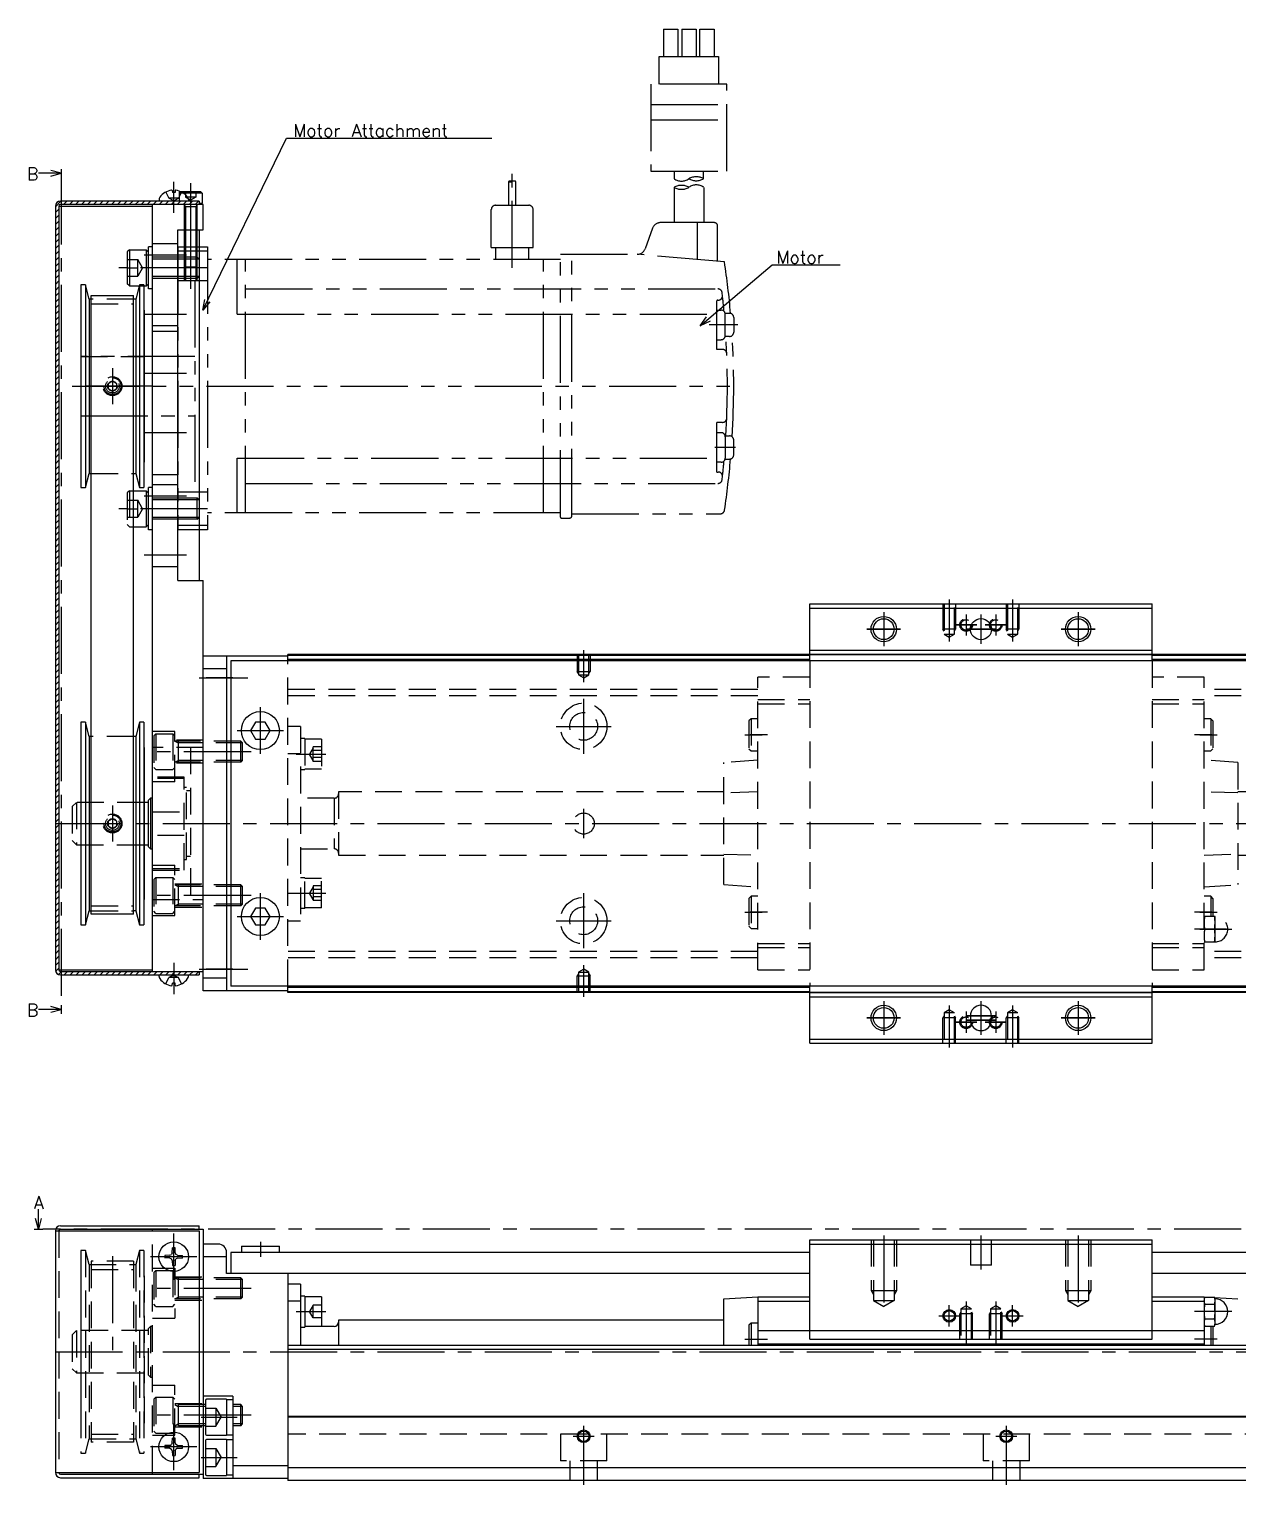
# Model space of a CAD drawing. Extents: x -2 to 886, y -8 to 353.
# Drawn here: x 317.5 to 603.5, y 9 to 353.5 of the extents above; entities that cross this region are included whole.
import ezdxf

# ---------------------------------------------------------------- set-up
doc = ezdxf.new("R2010")
doc.units = 0
doc.header["$LTSCALE"] = 0.5
for name, pattern in [('CENTER', [50.8, 31.75, -6.35, 6.35, -6.35]), ('DASHED', [19.05, 12.7, -6.35]), ('PHANTOM', [63.5, 31.75, -6.35, 6.35, -6.35, 6.35, -6.35])]:
    doc.linetypes.add(name, pattern=pattern)
for name, color, linetype in [('MSM_CENTER', 1, 'CENTER'), ('MSM_CONTINUOUS', 7, 'CONTINUOUS'), ('MSM_DASHED', 4, 'DASHED'), ('MSM_IMAGINARY', 6, 'PHANTOM'), ('MSM_NARROW', 5, 'CONTINUOUS'), ('MSM_PART_NUMBER', 7, 'CONTINUOUS')]:
    doc.layers.add(name, color=color, linetype=linetype)
doc.styles.get("Standard").update_dxf_attribs({"font": 'txt.shx', "height": 3, "bigfont": 'bigfont.shx'})

msp = doc.modelspace()

# ---------------------------------------------------------------- linework, layer by layer
at = {"layer": 'MSM_CENTER'}
for p, q in [((325.07, 318.37), (325.07, 122.5)), ((351.67, 310), (351.67, 317.37)), ((355.67, 317), (355.67, 295)), ((354.67, 300), (344.67, 300)), ((359.67, 297), (338.67, 297)), ((344.67, 286), (354.67, 286)), ((337.17, 273.25), (337.17, 264.75)), ((346.67, 269), (327.67, 269)), ((354.67, 272), (344.67, 272)), ((344.67, 258), (354.67, 258)), ((354.67, 243), (344.67, 243)), ((359.67, 240), (338.67, 240)), ((354.67, 229), (344.67, 229)), ((535.17, 218.5), (535.17, 208.59)), ((550.17, 218.5), (550.17, 208.59)), ((519.67, 215.5), (519.67, 207.5)), ((539.17, 215), (539.17, 210)), ((542.67, 215), (542.67, 208)), ((546.17, 215), (546.17, 210)), ((565.67, 215.5), (565.67, 207.5)), ((523.67, 211.5), (515.67, 211.5)), ((515.67, 211.5), (523.67, 211.5)), ((541.67, 212.5), (536.67, 212.5)), ((536.67, 212.5), (541.67, 212.5)), ((546.17, 211.5), (539.17, 211.5)), ((539.17, 211.5), (546.17, 211.5)), ((548.67, 212.5), (543.67, 212.5)), ((543.67, 212.5), (548.67, 212.5)), ((569.67, 211.5), (561.67, 211.5)), ((561.67, 211.5), (569.67, 211.5)), ((448.67, 198.99), (448.67, 206.5)), ((357.67, 200), (369.17, 200)), ((372.17, 182), (372.17, 193)), ((448.67, 182), (448.67, 195)), ((366.67, 187.5), (377.67, 187.5)), ((442.17, 188.5), (455.17, 188.5)), ((486.77, 186.5), (490.87, 186.5)), ((492.17, 186.5), (488.07, 186.5)), ((597.27, 186.5), (593.17, 186.5)), ((594.47, 186.5), (598.57, 186.5)), ((369.97, 182.5), (344.67, 182.5)), ((380.67, 181.95), (387.67, 181.95)), ((337.17, 169.75), (337.17, 161.25)), ((448.67, 162), (448.67, 169)), ((323.67, 165.5), (882.67, 165.5)), ((369.97, 148.5), (344.67, 148.5)), ((372.17, 138), (372.17, 149)), ((380.67, 149.05), (387.67, 149.05)), ((448.67, 136), (448.67, 149)), ((366.67, 143.5), (377.67, 143.5)), ((442.17, 142.5), (455.17, 142.5)), ((486.77, 144.5), (490.87, 144.5)), ((492.17, 144.5), (488.07, 144.5)), ((597.27, 144.5), (593.17, 144.5)), ((594.47, 144.5), (598.57, 144.5)), ((600.77, 140.5), (593.17, 140.5)), ((594.47, 140.5), (602.07, 140.5)), ((351.67, 132.5), (351.67, 125.13)), ((357.67, 131), (369.17, 131)), ((448.67, 124.5), (448.67, 132.01)), ((519.67, 123.5), (519.67, 115.5)), ((535.17, 122.41), (535.17, 112.5)), ((539.17, 121), (539.17, 116)), ((542.67, 123.5), (542.67, 115.5)), ((546.17, 121), (546.17, 116)), ((550.17, 122.41), (550.17, 112.5)), ((565.67, 123.5), (565.67, 115.5)), ((523.67, 119.5), (515.67, 119.5)), ((515.67, 119.5), (523.67, 119.5)), ((541.67, 118.5), (536.67, 118.5)), ((536.67, 118.5), (541.67, 118.5)), ((546.17, 120), (539.17, 120)), ((539.17, 120), (546.17, 120)), ((546.17, 119), (539.17, 119)), ((539.17, 119), (546.17, 119)), ((548.67, 118.5), (543.67, 118.5)), ((543.67, 118.5), (548.67, 118.5)), ((569.67, 119.5), (561.67, 119.5)), ((561.67, 119.5), (569.67, 119.5)), ((883.67, 69.5), (320.67, 69.5)), ((351.67, 57.5), (351.67, 68.5)), ((372.17, 66.5), (372.17, 63)), ((519.67, 68), (519.67, 50.18)), ((542.67, 68), (542.67, 60)), ((565.67, 68), (565.67, 50.18)), ((337.17, 63.12), (337.17, 38.5)), ((357.17, 63), (346.17, 63)), ((369.97, 55.5), (344.67, 55.5)), ((539.17, 52.41), (539.17, 42.5)), ((546.17, 52.41), (546.17, 42.5)), ((380.67, 50), (387.67, 50)), ((532.67, 49), (537.67, 49)), ((535.17, 46.5), (535.17, 51.5)), ((547.67, 49), (552.67, 49)), ((550.17, 46.5), (550.17, 51.5)), ((602.07, 50), (593.17, 50)), ((486.77, 43.5), (492.17, 43.5)), ((598.57, 43.5), (593.17, 43.5)), ((323.67, 40.5), (882.67, 40.5)), ((369.97, 25.5), (344.67, 25.5)), ((358.17, 25), (366.67, 25)), ((351.67, 12.5), (351.67, 23.5)), ((448.67, 9), (448.67, 23)), ((548.67, 23), (548.67, 9)), ((357.17, 18), (346.17, 18)), ((446.17, 20.5), (451.17, 20.5)), ((546.17, 20.5), (551.17, 20.5)), ((358.17, 15.5), (366.67, 15.5))]:
    msp.add_line(p, q, dxfattribs=at)
at = {"layer": 'MSM_CONTINUOUS', "extrusion": (0, 0, -1)}
for p, q in [((325.07, 319.37), (319.71, 319.37)), ((325.07, 319.37), (322.57, 320.04)), ((322.57, 318.7), (325.07, 319.37)), ((325.07, 121.5), (319.71, 121.5)), ((325.07, 121.5), (322.57, 122.17)), ((322.57, 120.83), (325.07, 121.5))]:
    msp.add_line(p, q, dxfattribs=at)
at = {"layer": 'MSM_CONTINUOUS'}
for p, q in [((325.07, 320.37), (325.07, 318.37)), ((351.34, 315.29), (351.36, 314.8)), ((351.98, 314.8), (351.36, 314.8)), ((352, 315.29), (351.98, 314.8)), ((358.12, 315), (353.41, 315)), ((358.42, 314.7), (353.93, 314.7)), ((358.12, 315), (358.42, 314.7)), ((358.42, 314.7), (358.42, 312.3)), ((323.67, 311.6), (323.67, 130.9)), ((324.47, 311.6), (324.47, 130.9)), ((324.47, 311.6), (346.67, 311.6)), ((357.67, 312.8), (324.87, 312.8)), ((358.67, 312), (324.87, 312)), ((346.67, 130.5), (346.67, 312)), ((348.2, 313.16), (348.17, 312.8)), ((355.13, 313.16), (355.17, 312.8)), ((357.67, 312.8), (357.67, 312)), ((357.67, 312.3), (358.42, 312.3)), ((358.12, 312), (358.42, 312.3)), ((358.67, 306), (358.67, 312)), ((352.67, 223), (352.67, 306)), ((352.67, 306), (358.67, 306)), ((354.17, 306), (354.17, 299.5)), ((357.17, 306), (357.17, 299.5)), ((357.67, 306), (357.67, 223)), ((341.17, 301.25), (340.67, 300.75)), ((340.67, 300.75), (340.67, 293.25)), ((341.17, 301.25), (341.17, 292.75)), ((341.17, 301.25), (345.17, 301.25)), ((345.17, 301.25), (345.17, 292.75)), ((345.17, 301.25), (345.67, 300.75)), ((345.67, 292), (345.67, 302)), ((346.67, 302), (345.67, 302)), ((357.23, 299.5), (352.67, 299.5)), ((357.23, 294.5), (357.23, 299.5)), ((357.67, 299.07), (357.23, 299.5)), ((329.73, 293), (329.73, 245)), ((330.76, 293), (329.73, 293)), ((330.76, 293), (330.76, 245)), ((331.67, 289.62), (330.76, 293)), ((341.17, 292.75), (340.67, 293.25)), ((343.57, 293), (342.67, 289.62)), ((343.57, 293), (343.57, 245)), ((344.61, 293), (343.57, 293)), ((344.61, 293), (344.61, 245)), ((345.17, 292.75), (345.67, 293.25)), ((357.23, 294.5), (352.67, 294.5)), ((357.23, 294.5), (357.67, 294.93)), ((331.67, 289.62), (331.67, 248.37)), ((332.17, 289.62), (331.67, 289.62)), ((332.17, 144.07), (332.17, 290.43)), ((332.17, 290.43), (342.17, 290.43)), ((341.17, 292.75), (343.5, 292.75)), ((342.17, 144.07), (342.17, 290.43)), ((342.67, 289.62), (342.17, 289.62)), ((342.67, 289.62), (342.67, 248.37)), ((344.61, 292.75), (345.17, 292.75)), ((346.67, 292), (345.67, 292)), ((329.67, 287), (329.67, 251)), ((329.73, 287), (329.67, 287)), ((344.67, 287), (344.61, 287)), ((344.67, 287), (344.67, 251)), ((329.67, 251), (329.73, 251)), ((330.76, 245), (331.67, 248.37)), ((331.67, 248.37), (332.17, 248.37)), ((342.17, 248.37), (342.67, 248.37)), ((342.67, 248.37), (343.57, 245)), ((344.61, 251), (344.67, 251)), ((329.73, 245), (330.76, 245)), ((343.57, 245), (344.61, 245)), ((345.67, 235), (345.67, 245)), ((346.67, 245), (345.67, 245)), ((342.17, 244.25), (345.17, 244.25)), ((345.17, 244.25), (345.17, 235.75)), ((345.17, 244.25), (345.67, 243.75)), ((357.23, 242.5), (352.67, 242.5)), ((357.67, 242.07), (357.23, 242.5)), ((357.23, 237.5), (357.23, 242.5)), ((357.23, 237.5), (357.67, 237.93)), ((342.17, 235.75), (345.17, 235.75)), ((345.17, 235.75), (345.67, 236.25)), ((346.67, 235), (345.67, 235)), ((357.23, 237.5), (352.67, 237.5)), ((352.67, 223), (358.67, 223)), ((358.67, 125.9), (358.67, 223)), ((502.17, 204), (502.17, 217.5)), ((502.17, 217.5), (583.17, 217.5)), ((583.17, 204), (583.17, 217.5)), ((502.17, 216.5), (583.17, 216.5)), ((378.67, 205.1), (358.67, 205.1)), ((364.17, 205.1), (364.17, 125.9)), ((365.17, 204), (365.17, 127)), ((880.17, 204), (365.17, 204)), ((378.67, 204), (378.67, 205.5)), ((868.67, 205.5), (378.67, 205.5)), ((502.17, 205.3), (378.67, 205.3)), ((502.17, 204.3), (378.67, 204.3)), ((502.17, 206.5), (583.17, 206.5)), ((502.17, 205.5), (583.17, 205.5)), ((664.17, 205.3), (583.17, 205.3)), ((664.17, 204.3), (583.17, 204.3)), ((364.17, 202.1), (358.67, 202.1)), ((329.73, 189.5), (329.73, 141.5)), ((330.76, 189.5), (329.73, 189.5)), ((330.76, 189.5), (330.76, 141.5)), ((331.67, 186.12), (330.76, 189.5)), ((343.57, 189.5), (342.67, 186.12)), ((343.57, 189.5), (343.57, 141.5)), ((344.61, 189.5), (343.57, 189.5)), ((344.61, 189.5), (344.61, 141.5)), ((371.01, 189.5), (369.86, 187.5)), ((373.32, 189.5), (371.01, 189.5)), ((374.48, 187.5), (373.32, 189.5)), ((331.67, 186.12), (331.67, 144.87)), ((332.17, 186.12), (331.67, 186.12)), ((342.67, 186.12), (342.17, 186.12)), ((342.67, 186.12), (342.67, 144.87)), ((369.86, 187.5), (371.01, 185.5)), ((373.32, 185.5), (374.48, 187.5)), ((329.67, 183.5), (329.67, 147.5)), ((329.73, 183.5), (329.67, 183.5)), ((344.67, 183.5), (344.61, 183.5)), ((344.67, 183.5), (344.67, 147.5)), ((371.01, 185.5), (373.32, 185.5)), ((345.67, 170.5), (344.67, 170.5)), ((346.17, 171.5), (345.67, 171)), ((345.67, 160), (345.67, 171)), ((346.17, 171.5), (346.17, 159.5)), ((346.67, 171.5), (346.17, 171.5)), ((344.67, 160.5), (345.67, 160.5)), ((345.67, 160), (346.17, 159.5)), ((346.17, 159.5), (346.67, 159.5)), ((329.67, 147.5), (329.73, 147.5)), ((330.76, 141.5), (331.67, 144.87)), ((331.67, 144.87), (332.17, 144.87)), ((342.67, 144.87), (342.17, 144.87)), ((342.67, 144.87), (343.57, 141.5)), ((344.61, 147.5), (344.67, 147.5)), ((371.01, 145.5), (369.86, 143.5)), ((373.32, 145.5), (371.01, 145.5)), ((374.48, 143.5), (373.32, 145.5)), ((329.73, 141.5), (330.76, 141.5)), ((342.17, 144.07), (332.17, 144.07)), ((343.57, 141.5), (344.61, 141.5)), ((369.86, 143.5), (371.01, 141.5)), ((371.01, 141.5), (373.32, 141.5)), ((373.32, 141.5), (374.48, 143.5)), ((324.47, 130.9), (346.67, 130.9)), ((324.87, 130.5), (358.67, 130.5)), ((324.87, 129.7), (357.67, 129.7)), ((348.2, 129.34), (348.17, 129.7)), ((351.34, 127.21), (351.36, 127.7)), ((351.98, 127.7), (351.36, 127.7)), ((352, 127.21), (351.98, 127.7)), ((355.13, 129.34), (355.17, 129.7)), ((357.67, 130.5), (357.67, 129.7)), ((364.17, 128.9), (358.67, 128.9)), ((378.67, 125.9), (358.67, 125.9)), ((880.17, 127), (365.17, 127)), ((378.67, 125.5), (378.67, 127)), ((502.17, 126.7), (378.67, 126.7)), ((502.17, 125.7), (378.67, 125.7)), ((868.67, 125.5), (378.67, 125.5)), ((502.17, 113.5), (502.17, 127)), ((502.17, 125.5), (583.17, 125.5)), ((502.17, 124.5), (583.17, 124.5)), ((583.17, 113.5), (583.17, 127)), ((664.17, 126.7), (583.17, 126.7)), ((664.17, 125.7), (583.17, 125.7)), ((325.07, 122.5), (325.07, 120.5)), ((540.17, 120), (540.17, 119)), ((545.17, 119), (545.17, 120)), ((502.17, 114.5), (583.17, 114.5)), ((502.17, 113.5), (583.17, 113.5)), ((319.67, 69.5), (319.67, 74.23)), ((318.67, 69.5), (320.67, 69.5)), ((319.67, 69.5), (319, 72)), ((320.34, 72), (319.67, 69.5)), ((323.67, 69.1), (323.67, 11.9)), ((323.67, 69.1), (357.67, 69.1)), ((324.87, 70.3), (357.67, 70.3)), ((324.87, 69.5), (358.67, 69.5)), ((346.67, 69.1), (346.67, 69.5)), ((357.67, 69.5), (357.67, 70.3)), ((357.67, 69.1), (357.67, 11.9)), ((358.67, 69.5), (358.67, 10.5)), ((362.17, 66), (358.67, 66)), ((367.67, 65.5), (367.67, 64)), ((367.67, 65.5), (376.67, 65.5)), ((376.67, 64), (376.67, 65.5)), ((502.17, 67), (583.17, 67)), ((502.17, 43.5), (502.17, 67)), ((502.17, 66), (583.17, 66)), ((583.17, 43.5), (583.17, 67)), ((350.74, 63.33), (349.59, 63.31)), ((350.74, 62.67), (349.59, 62.69)), ((350.74, 63.33), (351.15, 63.52)), ((350.74, 62.67), (351.15, 62.48)), ((351.34, 63.92), (351.15, 63.52)), ((351.34, 62.08), (351.15, 62.48)), ((351.34, 63.92), (351.36, 65.08)), ((351.34, 62.08), (351.36, 60.92)), ((352, 63.92), (351.98, 65.08)), ((352, 62.08), (351.98, 60.92)), ((352, 63.92), (352.19, 63.52)), ((352, 62.08), (352.19, 62.48)), ((352.59, 63.33), (352.19, 63.52)), ((352.59, 62.67), (352.19, 62.48)), ((352.59, 63.33), (353.74, 63.31)), ((352.59, 62.67), (353.74, 62.69)), ((364.17, 63), (358.67, 63)), ((364.17, 59), (364.17, 64)), ((365.17, 64), (365.17, 59)), ((502.17, 64), (365.17, 64)), ((664.17, 64), (583.17, 64)), ((502.17, 59), (364.17, 59)), ((378.67, 59), (378.67, 10)), ((664.17, 59), (583.17, 59)), ((381.67, 56.5), (378.67, 56.5)), ((381.67, 56.5), (381.67, 42)), ((381.67, 52.5), (378.67, 52.5)), ((382.67, 53.65), (381.67, 53.65)), ((382.67, 53.65), (382.67, 46.35)), ((386.67, 53.5), (382.67, 53.5)), ((386.67, 53.5), (386.67, 46.5)), ((481.87, 53), (489.87, 53.5)), ((481.87, 42), (481.87, 53)), ((489.87, 53.5), (502.17, 53.5)), ((489.87, 53.5), (489.87, 42)), ((489.87, 52.5), (502.17, 52.5)), ((583.17, 53.5), (595.47, 53.5)), ((583.17, 52.5), (595.47, 52.5)), ((595.47, 53.5), (596.04, 53.46)), ((595.47, 53.5), (595.47, 42)), ((595.59, 53.46), (595.47, 53)), ((595.47, 52.41), (595.47, 52.6)), ((595.59, 53.46), (597.94, 53.46)), ((595.59, 51.73), (597.94, 51.73)), ((598.07, 53), (597.94, 53.46)), ((597.97, 53.34), (603.47, 53)), ((598.07, 47), (598.07, 53)), ((595.59, 48.27), (597.94, 48.27)), ((381.67, 46.35), (382.67, 46.35)), ((389.67, 46.5), (382.67, 46.5)), ((390.67, 48), (390.67, 42)), ((481.87, 48), (390.67, 48)), ((488.27, 47.3), (487.77, 46.8)), ((487.77, 46.8), (487.77, 42)), ((489.87, 47.3), (488.27, 47.3)), ((488.27, 47.3), (488.27, 42)), ((489.87, 45.5), (595.47, 45.5)), ((595.47, 47), (595.59, 46.54)), ((595.59, 46.54), (597.94, 46.54)), ((597.07, 46.54), (597.07, 42)), ((597.57, 46.54), (597.57, 42)), ((597.94, 46.54), (598.07, 47)), ((868.67, 42), (378.67, 42)), ((489.87, 42.4), (595.47, 42.4)), ((502.17, 43.5), (583.17, 43.5)), ((868.67, 41), (378.67, 41)), ((365.67, 30), (358.67, 30)), ((359.17, 29), (359.17, 21)), ((364.17, 29.25), (359.42, 29.25)), ((364.17, 29.25), (364.17, 20.75)), ((365.67, 29.15), (364.17, 29.15)), ((365.67, 30), (365.67, 10.5)), ((868.67, 25.2), (378.67, 25.2)), ((868.67, 25), (378.67, 25)), ((359.42, 20.75), (364.17, 20.75)), ((364.17, 20.85), (365.67, 20.85)), ((350.74, 18.33), (349.59, 18.31)), ((350.74, 17.67), (349.59, 17.69)), ((350.74, 18.33), (351.15, 18.52)), ((350.74, 17.67), (351.15, 17.48)), ((351.34, 18.92), (351.15, 18.52)), ((351.34, 17.08), (351.15, 17.48)), ((351.34, 18.92), (351.36, 20.08)), ((352, 18.92), (351.98, 20.08)), ((352, 18.92), (352.19, 18.52)), ((352, 17.08), (352.19, 17.48)), ((352.59, 18.33), (352.19, 18.52)), ((352.59, 17.67), (352.19, 17.48)), ((352.59, 18.33), (353.74, 18.31)), ((352.59, 17.67), (353.74, 17.69)), ((359.17, 19.5), (359.17, 11.5)), ((364.17, 19.75), (359.42, 19.75)), ((364.17, 19.75), (364.17, 11.25)), ((365.67, 19.65), (364.17, 19.65)), ((351.34, 17.08), (351.36, 15.92)), ((352, 17.08), (351.98, 15.92)), ((323.67, 11.9), (357.67, 11.9)), ((324.87, 11.5), (358.67, 11.5)), ((324.87, 10.7), (357.67, 10.7)), ((346.67, 11.5), (346.67, 11.9)), ((357.67, 10.7), (357.67, 11.5)), ((378.67, 10.5), (358.67, 10.5)), ((359.42, 11.25), (364.17, 11.25)), ((364.17, 11.35), (365.67, 11.35)), ((378.67, 13.5), (365.67, 13.5)), ((868.67, 13), (378.67, 13)), ((868.67, 10), (378.67, 10))]:
    msp.add_line(p, q, dxfattribs=at)
for centre, radius in [((519.67, 211.5), 2.46), ((542.67, 211.5), 2.5), ((565.67, 211.5), 2.46), ((372.17, 187.5), 4.5), ((372.17, 143.5), 4.5), ((519.67, 119.5), 2.46), ((565.67, 119.5), 2.46), ((351.67, 63), 3.5), ((535.17, 49), 1.23), ((550.17, 49), 1.23), ((351.67, 18), 3.5), ((448.67, 20.5), 1.23), ((548.67, 20.5), 1.23)]:
    msp.add_circle(centre, radius, dxfattribs=at)
for centre, radius, start, end in [((349.29, 313.07), 1.1, 144.8906, 175), ((351.67, 311.4), 4, 97.4656, 144.8906), ((351.14, 315.06), 0.305, 49.0368, 87.9309), ((352.2, 315.06), 0.305, 92.0691, 130.9632), ((351.67, 311.4), 4, 35.1094, 82.5344), ((354.04, 313.07), 1.1, 5, 35.1094), ((324.87, 311.6), 1.2, 90, 180), ((324.87, 311.6), 0.4, 90, 180), ((324.87, 130.9), 1.2, 180, 270), ((324.87, 130.9), 0.4, 180, 270), ((349.29, 129.43), 1.1, 185, 215.1094), ((351.67, 131.1), 4, 215.1094, 262.5344), ((351.67, 131.1), 4, 277.4656, 324.8906), ((354.04, 129.43), 1.1, 324.8906, 355), ((351.14, 127.44), 0.305, 272.0691, 310.9632), ((352.2, 127.44), 0.305, 229.0368, 267.9309), ((542.67, 120), 2.5, 0, 180), ((542.67, 119), 2.5, 180, 0), ((324.87, 69.1), 1.2, 90, 180), ((324.87, 69.1), 0.4, 90, 180), ((362.14, 63.97), 2.03, 0.8442, 89.1558), ((351.67, 63), 2.1, 171.4911, 188.5089), ((351.67, 63), 2.1, 81.4911, 98.5089), ((351.67, 63), 2.1, 351.4911, 8.5089), ((351.67, 63), 2.1, 261.4911, 278.5089), ((598.77, 52.57), 3.31, 164.2277, 179.4294), ((598.77, 52.63), 3.31, 180.5738, 195.7691), ((608.35, 49.95), 12.89, 172.0306, 179.7562), ((594.76, 52.56), 3.31, 0.5738, 15.7691), ((594.76, 52.63), 3.31, 344.2277, 359.4294), ((585.17, 49.94), 12.89, 0.2452, 7.968), ((598.07, 50), 3, 270, 90), ((608.92, 50.1), 13.46, 180.407, 187.8062), ((598.77, 47.37), 3.31, 164.2277, 179.4294), ((584.61, 50.1), 13.46, 352.1938, 359.593), ((594.76, 47.37), 3.31, 0.5738, 15.7691), ((389.67, 47.5), 1, 270, 0), ((598.77, 47.44), 3.31, 180.5738, 195.7691), ((594.76, 47.43), 3.31, 344.2277, 359.4294), ((359.42, 29), 0.25, 90, 180), ((359.42, 21), 0.25, 180, 270), ((351.67, 18), 2.1, 171.4911, 188.5089), ((351.67, 18), 2.1, 81.4911, 98.5089), ((351.67, 18), 2.1, 351.4911, 8.5089), ((359.42, 19.5), 0.25, 90, 180), ((351.67, 18), 2.1, 261.4911, 278.5089), ((324.87, 11.9), 1.2, 180, 270), ((324.87, 11.9), 0.4, 180, 270), ((359.42, 11.5), 0.25, 180, 270)]:
    msp.add_arc(centre, radius, start, end, dxfattribs=at)
at = {"layer": 'MSM_DASHED'}
for p, q in [((349.8, 314.94), (350.52, 313.47)), ((353.54, 314.94), (352.81, 313.47)), ((352.92, 314.7), (353.22, 315)), ((353.93, 314.7), (352.92, 314.7)), ((352.92, 314.7), (352.92, 312.8)), ((353.41, 315), (353.22, 315)), ((354.42, 315), (354.42, 313.7)), ((356.92, 313.7), (354.42, 313.7)), ((355.67, 312.98), (354.42, 313.7)), ((355.67, 315), (355.67, 313.7)), ((356.92, 313.7), (355.67, 312.98)), ((356.92, 315), (356.92, 313.7)), ((351.67, 312.86), (350.52, 313.47)), ((352.81, 313.47), (350.52, 313.47)), ((351.67, 312.86), (352.81, 313.47)), ((354.15, 311.95), (354.44, 311.46)), ((354.17, 311.9), (354.17, 306)), ((357.17, 311.46), (354.17, 311.46)), ((354.44, 311.46), (354.44, 306)), ((357.18, 311.95), (356.9, 311.46)), ((356.9, 311.46), (356.9, 306)), ((357.17, 311.9), (357.17, 306)), ((352.67, 302.65), (346.67, 302.65)), ((340.67, 299), (343.17, 299)), ((340.67, 297), (343.17, 297)), ((344.32, 297), (343.17, 299)), ((343.17, 295), (343.17, 299)), ((344.32, 297), (343.17, 295)), ((352.67, 299.5), (346.67, 299.5)), ((352.67, 299.07), (346.67, 299.07)), ((354.17, 299.5), (354.17, 297.27)), ((354.44, 297), (354.17, 297.27)), ((354.17, 297.27), (357.17, 297.27)), ((354.44, 299.5), (354.44, 297)), ((356.9, 297), (354.44, 297)), ((356.9, 299.5), (356.9, 297)), ((357.17, 297.27), (356.9, 297)), ((357.17, 299.5), (357.17, 297.27)), ((340.67, 295), (343.17, 295)), ((352.67, 294.93), (346.67, 294.93)), ((352.67, 294.5), (346.67, 294.5)), ((342.17, 289.62), (332.17, 289.62)), ((343.5, 292.75), (344.61, 292.75)), ((332.17, 288.49), (342.17, 288.49)), ((346.67, 283.35), (352.67, 283.35)), ((346.67, 282), (352.67, 282)), ((329.67, 276), (344.67, 276)), ((337.17, 270.15), (336.17, 269.58)), ((336.17, 269.58), (336.17, 268.42)), ((338.17, 269.58), (337.17, 270.15)), ((338.17, 268.42), (338.17, 269.58)), ((336.17, 268.42), (337.17, 267.85)), ((337.17, 267.85), (338.17, 268.42)), ((329.67, 262), (344.67, 262)), ((332.17, 248.37), (342.17, 248.37)), ((352.67, 248), (346.67, 248)), ((352.67, 245.65), (346.67, 245.65)), ((341.17, 244.25), (340.67, 243.75)), ((340.67, 243.75), (340.67, 236.25)), ((340.67, 242), (343.17, 242)), ((341.17, 244.25), (341.17, 235.75)), ((341.17, 244.25), (342.17, 244.25)), ((344.32, 240), (343.17, 242)), ((343.17, 238), (343.17, 242)), ((352.67, 242.5), (346.67, 242.5)), ((352.67, 242.07), (346.67, 242.07)), ((340.67, 240), (343.17, 240)), ((340.67, 238), (343.17, 238)), ((344.32, 240), (343.17, 238)), ((352.67, 237.93), (346.67, 237.93)), ((341.17, 235.75), (340.67, 236.25)), ((341.17, 235.75), (342.17, 235.75)), ((352.67, 237.5), (346.67, 237.5)), ((346.67, 226.35), (352.67, 226.35)), ((533.67, 217.5), (533.67, 211.5)), ((533.94, 217.5), (533.94, 210.3)), ((536.4, 210.3), (536.4, 217.5)), ((536.67, 217.5), (536.67, 211.5)), ((548.67, 217.5), (548.67, 211.5)), ((548.94, 217.5), (548.94, 210.3)), ((551.4, 210.3), (551.4, 217.5)), ((551.67, 217.5), (551.67, 211.5)), ((536.67, 211.5), (533.67, 211.5)), ((533.94, 211.03), (533.67, 211.5)), ((533.94, 210.3), (536.4, 210.3)), ((533.94, 210.3), (535.17, 209.59)), ((535.17, 209.59), (536.4, 210.3)), ((536.4, 211.03), (536.67, 211.5)), ((551.67, 211.5), (548.67, 211.5)), ((548.94, 211.03), (548.67, 211.5)), ((548.94, 210.3), (551.4, 210.3)), ((548.94, 210.3), (550.17, 209.59)), ((550.17, 209.59), (551.4, 210.3)), ((551.4, 211.03), (551.67, 211.5)), ((378.67, 127), (378.67, 204)), ((447.17, 205.5), (447.17, 201.5)), ((447.44, 205.5), (447.44, 200.7)), ((449.9, 200.7), (449.9, 205.5)), ((450.17, 205.5), (450.17, 201.5)), ((583.17, 205.5), (502.17, 205.5)), ((502.17, 204), (502.17, 127)), ((583.17, 204), (583.17, 127)), ((365.67, 200), (358.67, 200)), ((447.17, 201.5), (450.17, 201.5)), ((447.44, 201.03), (447.17, 201.5)), ((447.44, 200.7), (448.67, 199.99)), ((447.44, 200.7), (449.9, 200.7)), ((448.67, 199.99), (449.9, 200.7)), ((449.9, 201.03), (450.17, 201.5)), ((502.17, 200.1), (489.87, 200.1)), ((489.87, 130.9), (489.87, 200.1)), ((595.47, 200.1), (583.17, 200.1)), ((595.47, 130.9), (595.47, 200.1)), ((489.87, 197.25), (378.67, 197.25)), ((651.87, 197.25), (595.47, 197.25)), ((489.87, 195.75), (378.67, 195.75)), ((489.87, 194.85), (502.17, 194.85)), ((489.87, 193.85), (502.17, 193.85)), ((583.17, 194.85), (595.47, 194.85)), ((583.17, 193.85), (595.47, 193.85)), ((651.87, 195.75), (595.47, 195.75)), ((488.27, 190.3), (487.77, 189.8)), ((487.77, 189.8), (487.77, 183.2)), ((489.87, 190.3), (488.27, 190.3)), ((488.27, 190.3), (488.27, 182.7)), ((597.07, 190.3), (595.47, 190.3)), ((597.57, 189.8), (597.07, 190.3)), ((597.07, 190.3), (597.07, 182.7)), ((597.57, 189.8), (597.57, 183.2)), ((342.17, 186.12), (332.17, 186.12)), ((351.97, 187.25), (346.67, 187.25)), ((347.47, 186.75), (346.97, 186.25)), ((346.97, 186.25), (346.97, 178.75)), ((347.47, 186.75), (347.47, 178.25)), ((347.47, 186.75), (351.47, 186.75)), ((351.47, 186.75), (351.47, 178.25)), ((351.47, 186.75), (351.97, 186.25)), ((351.97, 175.38), (351.97, 187.25)), ((381.67, 188.5), (378.67, 188.5)), ((381.67, 188.5), (381.67, 142.5)), ((358.67, 183.5), (346.67, 183.5)), ((358.67, 185.25), (351.97, 185.25)), ((367.53, 185), (351.97, 185)), ((351.97, 185), (352.72, 184.57)), ((352.72, 185), (352.72, 180)), ((367.97, 184.57), (352.72, 184.57)), ((355.67, 183.5), (355.67, 147.5)), ((367.97, 184.57), (367.53, 185)), ((367.53, 180), (367.53, 185)), ((367.97, 180.43), (367.97, 184.57)), ((382.67, 185.6), (381.67, 185.6)), ((382.67, 185.6), (382.67, 178.3)), ((386.67, 185.45), (382.67, 185.45)), ((384.67, 183.45), (383.8, 181.95)), ((384.67, 180.22), (384.67, 183.69)), ((386.67, 183.69), (384.67, 183.69)), ((386.67, 182.82), (384.67, 182.82)), ((386.67, 185.45), (386.67, 178.45)), ((487.77, 183.2), (488.27, 182.7)), ((488.27, 182.7), (489.87, 182.7)), ((595.47, 182.7), (597.07, 182.7)), ((597.07, 182.7), (597.57, 183.2)), ((351.97, 180), (352.72, 180.43)), ((367.53, 180), (351.97, 180)), ((358.67, 179.75), (351.97, 179.75)), ((367.97, 180.43), (352.72, 180.43)), ((367.53, 180), (367.97, 180.43)), ((381.67, 182.02), (378.67, 182.02)), ((384.67, 180.45), (383.8, 181.95)), ((386.67, 181.09), (384.67, 181.09)), ((386.67, 180.22), (384.67, 180.22)), ((489.87, 180.5), (481.87, 179.94)), ((481.87, 151.06), (481.87, 179.94)), ((603.47, 179.94), (595.47, 180.5)), ((603.47, 179.94), (603.47, 151.06)), ((354.17, 176.5), (346.67, 176.5)), ((354.17, 176.14), (346.67, 176.14)), ((347.47, 178.25), (346.97, 178.75)), ((347.47, 178.25), (351.47, 178.25)), ((351.47, 178.25), (351.97, 178.75)), ((354.17, 154.5), (354.17, 176.5)), ((381.67, 178.3), (382.67, 178.3)), ((382.67, 178.45), (386.67, 178.45)), ((351.97, 175.38), (346.67, 175.38)), ((354.67, 174), (354.17, 174)), ((354.67, 157), (354.67, 174)), ((355.67, 173.25), (354.67, 173.25)), ((390.67, 173), (390.67, 158)), ((481.87, 173), (390.67, 173)), ((489.87, 172.98), (481.87, 172.73)), ((603.47, 172.73), (595.47, 172.98)), ((643.87, 173), (603.47, 173)), ((328.67, 170.5), (327.67, 169.5)), ((327.67, 169.5), (327.67, 161.5)), ((344.67, 170.5), (328.67, 170.5)), ((328.67, 170.5), (328.67, 160.5)), ((389.67, 171.5), (381.67, 171.5)), ((389.67, 171.5), (389.67, 159.5)), ((337.17, 166.65), (336.17, 166.08)), ((336.17, 166.08), (336.17, 164.92)), ((338.17, 166.08), (337.17, 166.65)), ((338.17, 164.92), (338.17, 166.08)), ((346.67, 168.3), (354.17, 168.3)), ((336.17, 164.92), (337.17, 164.35)), ((337.17, 164.35), (338.17, 164.92)), ((354.17, 162.7), (346.67, 162.7)), ((327.67, 161.5), (328.67, 160.5)), ((328.67, 160.5), (344.67, 160.5)), ((381.67, 159.5), (389.67, 159.5)), ((346.67, 155.62), (351.97, 155.62)), ((351.97, 143.75), (351.97, 155.62)), ((354.17, 157), (354.67, 157)), ((354.67, 157.75), (355.67, 157.75)), ((390.67, 158), (481.87, 158)), ((481.87, 158.27), (489.87, 158.02)), ((595.47, 158.02), (603.47, 158.27)), ((603.47, 158), (643.87, 158)), ((346.67, 154.86), (354.17, 154.86)), ((346.67, 154.5), (354.17, 154.5)), ((347.47, 152.75), (346.97, 152.25)), ((346.97, 152.25), (346.97, 144.75)), ((347.47, 152.75), (351.47, 152.75)), ((347.47, 152.75), (347.47, 144.25)), ((351.47, 152.75), (351.47, 144.25)), ((351.47, 152.75), (351.97, 152.25)), ((381.67, 152.7), (382.67, 152.7)), ((382.67, 145.4), (382.67, 152.7)), ((382.67, 152.55), (386.67, 152.55)), ((386.67, 145.55), (386.67, 152.55)), ((351.97, 151.25), (358.67, 151.25)), ((351.97, 151), (352.72, 150.57)), ((367.53, 151), (351.97, 151)), ((352.72, 151), (352.72, 146)), ((367.97, 150.57), (352.72, 150.57)), ((367.53, 146), (367.53, 151)), ((367.97, 150.57), (367.53, 151)), ((367.97, 146.43), (367.97, 150.57)), ((381.67, 148.98), (378.67, 148.98)), ((384.67, 150.55), (383.8, 149.05)), ((384.67, 147.55), (383.8, 149.05)), ((384.67, 150.78), (384.67, 147.31)), ((386.67, 150.78), (384.67, 150.78)), ((386.67, 149.91), (384.67, 149.91)), ((386.67, 148.18), (384.67, 148.18)), ((481.87, 151.06), (489.87, 150.5)), ((488.27, 148.3), (487.77, 147.8)), ((489.87, 148.3), (488.27, 148.3)), ((488.27, 148.3), (488.27, 140.7)), ((595.47, 150.5), (603.47, 151.06)), ((597.07, 148.3), (595.47, 148.3)), ((597.07, 148.3), (597.07, 143.5)), ((597.57, 147.8), (597.07, 148.3)), ((332.17, 146.01), (342.17, 146.01)), ((332.17, 144.87), (342.17, 144.87)), ((346.67, 147.5), (358.67, 147.5)), ((347.47, 144.25), (346.97, 144.75)), ((351.47, 144.25), (351.97, 144.75)), ((351.97, 146), (352.72, 146.43)), ((367.53, 146), (351.97, 146)), ((351.97, 145.75), (358.67, 145.75)), ((367.97, 146.43), (352.72, 146.43)), ((367.53, 146), (367.97, 146.43)), ((382.67, 145.4), (381.67, 145.4)), ((386.67, 145.55), (382.67, 145.55)), ((386.67, 147.31), (384.67, 147.31)), ((487.77, 147.8), (487.77, 141.2)), ((597.57, 147.8), (597.57, 143.5)), ((346.67, 143.75), (351.97, 143.75)), ((347.47, 144.25), (351.47, 144.25)), ((378.67, 142.5), (381.67, 142.5)), ((598.07, 143.5), (595.47, 143.5)), ((598.07, 137.5), (598.07, 143.5)), ((487.77, 141.2), (488.27, 140.7)), ((488.27, 140.7), (489.87, 140.7)), ((595.59, 140.5), (597.94, 140.5)), ((489.87, 135.25), (378.67, 135.25)), ((489.87, 137.15), (502.17, 137.15)), ((489.87, 136.15), (502.17, 136.15)), ((583.17, 137.15), (595.47, 137.15)), ((583.17, 136.15), (595.47, 136.15)), ((595.47, 137.5), (598.07, 137.5)), ((651.87, 135.25), (595.47, 135.25)), ((365.67, 131), (358.67, 131)), ((489.87, 133.75), (378.67, 133.75)), ((448.67, 131.01), (447.44, 130.3)), ((449.9, 130.3), (448.67, 131.01)), ((651.87, 133.75), (595.47, 133.75)), ((349.8, 127.56), (350.52, 129.03)), ((351.67, 129.64), (350.52, 129.03)), ((352.81, 129.03), (350.52, 129.03)), ((351.67, 129.64), (352.81, 129.03)), ((353.54, 127.56), (352.81, 129.03)), ((447.44, 129.97), (447.17, 129.5)), ((447.17, 125.5), (447.17, 129.5)), ((447.17, 129.5), (450.17, 129.5)), ((447.44, 130.3), (447.44, 125.5)), ((447.44, 130.3), (449.9, 130.3)), ((449.9, 125.5), (449.9, 130.3)), ((449.9, 129.97), (450.17, 129.5)), ((450.17, 125.5), (450.17, 129.5)), ((489.87, 130.9), (502.17, 130.9)), ((583.17, 130.9), (595.47, 130.9)), ((583.17, 125.5), (502.17, 125.5)), ((535.17, 121.41), (533.94, 120.7)), ((533.94, 120.7), (533.94, 113.5)), ((536.4, 120.7), (533.94, 120.7)), ((536.4, 120.7), (535.17, 121.41)), ((536.4, 113.5), (536.4, 120.7)), ((550.17, 121.41), (548.94, 120.7)), ((548.94, 120.7), (548.94, 113.5)), ((551.4, 120.7), (548.94, 120.7)), ((551.4, 120.7), (550.17, 121.41)), ((551.4, 113.5), (551.4, 120.7)), ((533.94, 119.97), (533.67, 119.5)), ((533.67, 113.5), (533.67, 119.5)), ((536.67, 119.5), (533.67, 119.5)), ((536.4, 119.97), (536.67, 119.5)), ((536.67, 113.5), (536.67, 119.5)), ((548.94, 119.97), (548.67, 119.5)), ((548.67, 113.5), (548.67, 119.5)), ((551.67, 119.5), (548.67, 119.5)), ((551.4, 119.97), (551.67, 119.5)), ((551.67, 113.5), (551.67, 119.5)), ((324.47, 69.1), (324.47, 11.9)), ((346.67, 11.9), (346.67, 69.1)), ((516.67, 67), (516.67, 55)), ((517.21, 67), (517.21, 52.6)), ((522.12, 67), (522.12, 52.6)), ((522.67, 67), (522.67, 55)), ((540.17, 67), (540.17, 61)), ((545.17, 61), (545.17, 67)), ((562.67, 67), (562.67, 55)), ((563.21, 67), (563.21, 52.6)), ((568.12, 67), (568.12, 52.6)), ((568.67, 67), (568.67, 55)), ((329.73, 64.5), (329.73, 16.5)), ((330.76, 64.5), (329.73, 64.5)), ((330.76, 64.5), (330.76, 16.5)), ((331.67, 61.12), (330.76, 64.5)), ((343.57, 64.5), (342.67, 61.12)), ((343.57, 64.5), (343.57, 16.5)), ((344.61, 64.5), (343.57, 64.5)), ((344.61, 64.5), (344.61, 16.5)), ((331.67, 61.12), (331.67, 19.87)), ((331.67, 61.12), (342.67, 61.12)), ((332.17, 61.93), (332.17, 19.07)), ((342.17, 61.93), (332.17, 61.93)), ((332.17, 59.99), (342.17, 59.99)), ((342.17, 61.93), (342.17, 19.07)), ((342.67, 61.12), (342.67, 19.87)), ((346.67, 60.25), (351.97, 60.25)), ((347.47, 59.75), (346.97, 59.25)), ((346.97, 59.25), (346.97, 51.75)), ((347.47, 59.75), (347.47, 51.25)), ((347.47, 59.75), (351.47, 59.75)), ((351.47, 59.75), (351.47, 51.25)), ((351.47, 59.75), (351.97, 59.25)), ((351.97, 60.25), (351.97, 48.43)), ((545.17, 61), (540.17, 61)), ((329.67, 58.5), (329.67, 22.5)), ((329.73, 58.5), (329.67, 58.5)), ((344.67, 58.5), (344.61, 58.5)), ((344.67, 58.5), (344.67, 22.5)), ((351.97, 58.25), (358.67, 58.25)), ((367.53, 58), (351.97, 58)), ((351.97, 58), (352.72, 57.57)), ((352.72, 58), (352.72, 53)), ((367.97, 57.57), (352.72, 57.57)), ((367.53, 53), (367.53, 58)), ((367.97, 57.57), (367.53, 58)), ((367.97, 53.43), (367.97, 57.57)), ((347.47, 51.25), (346.97, 51.75)), ((351.47, 51.25), (351.97, 51.75)), ((351.97, 53), (352.72, 53.43)), ((367.53, 53), (351.97, 53)), ((351.97, 52.75), (358.67, 52.75)), ((367.97, 53.43), (352.72, 53.43)), ((367.53, 53), (367.97, 53.43)), ((516.67, 55), (522.67, 55)), ((516.67, 55), (517.21, 54.06)), ((517.21, 52.6), (522.12, 52.6)), ((517.21, 52.6), (519.67, 51.18)), ((522.12, 52.6), (519.67, 51.18)), ((522.67, 55), (522.12, 54.06)), ((562.67, 55), (568.67, 55)), ((562.67, 55), (563.21, 54.06)), ((563.21, 52.6), (568.12, 52.6)), ((563.21, 52.6), (565.67, 51.18)), ((568.12, 52.6), (565.67, 51.18)), ((568.67, 55), (568.12, 54.06)), ((346.67, 48.43), (351.97, 48.43)), ((347.47, 51.25), (351.47, 51.25)), ((384.67, 51.5), (383.8, 50)), ((384.67, 48.5), (383.8, 50)), ((384.67, 48.5), (384.67, 51.5)), ((386.67, 51.5), (384.67, 51.5)), ((384.67, 50), (386.67, 50)), ((386.67, 48.5), (384.67, 48.5)), ((537.94, 49.97), (537.67, 49.5)), ((540.67, 49.5), (537.67, 49.5)), ((537.67, 43.5), (537.67, 49.5)), ((539.17, 51.41), (537.94, 50.7)), ((537.94, 50.7), (537.94, 43.5)), ((537.94, 50.7), (540.4, 50.7)), ((540.4, 50.7), (539.17, 51.41)), ((540.4, 43.5), (540.4, 50.7)), ((540.4, 49.97), (540.67, 49.5)), ((540.67, 43.5), (540.67, 49.5)), ((544.94, 49.97), (544.67, 49.5)), ((547.67, 49.5), (544.67, 49.5)), ((544.67, 43.5), (544.67, 49.5)), ((546.17, 51.41), (544.94, 50.7)), ((544.94, 50.7), (544.94, 43.5)), ((544.94, 50.7), (547.4, 50.7)), ((547.4, 50.7), (546.17, 51.41)), ((547.4, 43.5), (547.4, 50.7)), ((547.4, 49.97), (547.67, 49.5)), ((547.67, 43.5), (547.67, 49.5)), ((328.67, 45.5), (327.67, 44.5)), ((345.67, 45.5), (328.67, 45.5)), ((328.67, 45.5), (328.67, 35.5)), ((346.17, 46.5), (345.67, 46)), ((345.67, 35), (345.67, 46)), ((346.17, 46.5), (346.17, 34.5)), ((346.67, 46.5), (346.17, 46.5)), ((327.67, 44.5), (327.67, 36.5)), ((327.67, 36.5), (328.67, 35.5)), ((328.67, 35.5), (345.67, 35.5)), ((345.67, 35), (346.17, 34.5)), ((346.17, 34.5), (346.67, 34.5)), ((346.67, 32.57), (351.97, 32.57)), ((351.97, 20.75), (351.97, 32.57)), ((347.47, 29.75), (346.97, 29.25)), ((346.97, 29.25), (346.97, 21.75)), ((347.47, 29.75), (347.47, 21.25)), ((347.47, 29.75), (351.47, 29.75)), ((351.47, 29.75), (351.47, 21.25)), ((351.47, 29.75), (351.97, 29.25)), ((351.97, 28.25), (358.67, 28.25)), ((359.17, 28), (351.97, 28)), ((351.97, 28), (352.72, 27.57)), ((352.72, 28), (352.72, 23)), ((359.17, 27.57), (352.72, 27.57)), ((367.53, 28), (365.67, 28)), ((367.97, 27.57), (365.67, 27.57)), ((367.53, 23), (367.53, 28)), ((367.97, 27.57), (367.53, 28)), ((367.97, 23.43), (367.97, 27.57)), ((359.17, 27.12), (361.67, 27.12)), ((359.17, 25), (361.67, 25)), ((361.67, 27.12), (361.67, 22.88)), ((361.67, 27.12), (362.89, 25)), ((361.67, 22.88), (362.89, 25)), ((329.67, 22.5), (329.73, 22.5)), ((332.17, 21.01), (342.17, 21.01)), ((344.61, 22.5), (344.67, 22.5)), ((346.67, 20.75), (351.97, 20.75)), ((347.47, 21.25), (346.97, 21.75)), ((347.47, 21.25), (351.47, 21.25)), ((351.47, 21.25), (351.97, 21.75)), ((351.97, 23), (352.72, 23.43)), ((359.17, 23), (351.97, 23)), ((351.97, 22.75), (358.67, 22.75)), ((359.17, 23.43), (352.72, 23.43)), ((359.17, 22.88), (361.67, 22.88)), ((367.97, 23.43), (365.67, 23.43)), ((367.53, 23), (365.67, 23)), ((367.53, 23), (367.97, 23.43)), ((868.67, 21), (378.67, 21)), ((443.17, 21), (443.17, 14.7)), ((454.17, 14.7), (454.17, 21)), ((543.17, 21), (543.17, 14.7)), ((554.17, 14.7), (554.17, 21)), ((330.76, 16.5), (331.67, 19.87)), ((331.67, 19.87), (342.67, 19.87)), ((342.17, 19.07), (332.17, 19.07)), ((342.67, 19.87), (343.57, 16.5)), ((359.17, 17.62), (361.67, 17.62)), ((361.67, 17.62), (362.89, 15.5)), ((361.67, 17.62), (361.67, 13.38)), ((329.73, 16.5), (330.76, 16.5)), ((343.57, 16.5), (344.61, 16.5)), ((359.17, 15.5), (361.67, 15.5)), ((361.67, 13.38), (362.89, 15.5)), ((454.17, 14.7), (443.17, 14.7)), ((445.37, 14.7), (445.37, 10)), ((451.97, 10), (451.97, 14.7)), ((554.17, 14.7), (543.17, 14.7)), ((545.37, 14.7), (545.37, 10)), ((551.97, 10), (551.97, 14.7)), ((359.17, 13.38), (361.67, 13.38))]:
    msp.add_line(p, q, dxfattribs=at)
for centre, radius in [((337.17, 269), 2.25), ((337.17, 269), 2), ((337.17, 269), 1.62), ((337.17, 269), 1.15), ((539.17, 212.5), 1.5), ((539.17, 212.5), 1.23), ((546.17, 212.5), 1.5), ((546.17, 212.5), 1.23), ((448.67, 188.5), 5.5), ((448.67, 188.5), 3.3), ((337.17, 165.5), 2.25), ((337.17, 165.5), 2), ((337.17, 165.5), 1.62), ((337.17, 165.5), 1.15), ((448.67, 165.5), 2.5), ((448.67, 142.5), 5.5), ((448.67, 142.5), 3.3), ((539.17, 118.5), 1.5), ((539.17, 118.5), 1.23), ((546.17, 118.5), 1.5), ((546.17, 118.5), 1.23)]:
    msp.add_circle(centre, radius, dxfattribs=at)
for centre, radius, start, end in [((354.07, 311.9), 0.1, 0, 90), ((357.27, 311.9), 0.1, 90, 180), ((389.67, 172.5), 1, 270, 0), ((389.67, 158.5), 1, 0, 90), ((605.16, 141.95), 9.69, 170.8086, 179.713), ((605.16, 142.05), 9.7, 180.2886, 189.1898), ((588.37, 141.95), 9.7, 0.2886, 9.1898), ((588.37, 142.05), 9.69, 350.8086, 359.713), ((598.07, 140.5), 3, 270, 90), ((605.16, 138.95), 9.69, 170.8086, 179.713), ((605.16, 139.05), 9.7, 180.2886, 189.1898), ((588.37, 138.95), 9.7, 0.2886, 9.1898), ((588.37, 139.05), 9.69, 350.8086, 359.713)]:
    msp.add_arc(centre, radius, start, end, dxfattribs=at)
at = {"layer": 'MSM_IMAGINARY'}
for p, q in [((467.56, 353.49), (467.56, 346.99)), ((467.56, 353.49), (470.96, 353.49)), ((470.96, 353.49), (470.96, 346.99)), ((471.86, 353.49), (475.26, 353.49)), ((471.86, 353.49), (471.86, 346.99)), ((475.26, 353.49), (475.26, 346.99)), ((476.16, 346.99), (476.16, 353.49)), ((476.16, 353.49), (479.56, 353.49)), ((479.56, 353.49), (479.56, 346.99)), ((466.56, 346.99), (480.56, 346.99)), ((466.56, 340.49), (466.56, 346.99)), ((480.56, 346.99), (480.56, 340.49)), ((464.56, 340.49), (464.56, 319.88)), ((482.56, 340.49), (464.56, 340.49)), ((482.56, 319.88), (482.56, 340.49)), ((464.56, 335.65), (482.56, 335.65)), ((464.56, 332.05), (482.56, 332.05)), ((430.92, 317.44), (430.92, 311.8)), ((431.77, 297), (431.77, 319.55)), ((432.62, 311.8), (432.62, 317.44)), ((464.56, 319.88), (482.56, 319.88)), ((470.06, 319.88), (470.06, 318.08)), ((477.06, 318.08), (477.06, 319.88)), ((470.07, 316.05), (470.07, 307.7)), ((477.07, 316.05), (477.07, 307.7)), ((426.82, 301.8), (426.82, 310.8)), ((427.82, 311.8), (435.72, 311.8)), ((436.72, 301.8), (436.72, 310.8)), ((479.57, 307.7), (466.87, 307.7)), ((475.57, 298.96), (475.57, 307.7)), ((480.37, 298.54), (480.37, 306.9)), ((355.67, 304), (355.67, 292)), ((464.99, 306.38), (463.22, 301.52)), ((352.67, 302), (352.67, 235)), ((352.67, 302), (359.67, 302)), ((352.67, 301), (359.67, 301)), ((354.17, 302), (354.17, 294)), ((354.44, 302), (354.44, 294)), ((356.9, 302), (356.9, 294)), ((357.17, 302), (357.17, 294)), ((359.67, 302), (359.67, 235)), ((426.82, 301.8), (436.72, 301.8)), ((427.87, 299), (427.87, 301.8)), ((435.67, 299), (435.67, 301.8)), ((443.17, 238), (443.17, 300.2)), ((443.17, 300.2), (461.34, 300.2)), ((445.87, 238.3), (445.87, 300.2)), ((481.99, 298.39), (461.34, 300.2)), ((443.17, 299), (359.67, 299)), ((366.67, 286), (366.67, 299)), ((368.67, 239), (368.67, 299)), ((439.17, 239), (439.17, 299)), ((352.67, 294), (359.67, 294)), ((356.67, 294), (356.67, 244)), ((368.67, 292), (480.44, 292)), ((366.67, 286), (480.17, 286)), ((480.17, 277.68), (480.17, 289.17)), ((480.17, 287), (481.17, 287)), ((482.13, 286.25), (483.17, 286.25)), ((482.17, 281), (482.17, 286)), ((485.12, 283.5), (478.39, 283.5)), ((484.17, 285.25), (484.17, 281.75)), ((480.17, 280), (481.17, 280)), ((483.17, 280.75), (482.13, 280.75)), ((329.67, 276), (329.67, 262)), ((356.67, 276), (329.67, 276)), ((481.52, 277.68), (480.17, 277.68)), ((327.67, 269), (486.17, 269)), ((329.67, 262), (356.67, 262)), ((481.52, 260.43), (480.17, 260.43)), ((480.17, 248.68), (480.17, 260.43)), ((480.17, 258), (481.17, 258)), ((482.17, 257.25), (483.17, 257.25)), ((482.17, 257), (482.17, 252)), ((484.17, 252.75), (484.17, 256.25)), ((366.67, 239), (366.67, 252)), ((366.67, 252), (480.17, 252)), ((484.57, 254.5), (479.69, 254.5)), ((482.15, 251.75), (483.17, 251.75)), ((481.17, 251), (480.17, 251)), ((480.17, 248.68), (480.51, 248.68)), ((368.67, 246), (480.44, 246)), ((352.67, 244), (359.67, 244)), ((443.17, 239), (359.67, 239)), ((443.37, 237.8), (445.37, 237.8)), ((445.87, 238.8), (481.01, 238.8)), ((359.67, 236), (352.67, 236)), ((359.67, 235), (352.67, 235))]:
    msp.add_line(p, q, dxfattribs=at)
for centre, radius, start, end in [((431.34, 316.7), 0.85, 60.001, 119.999), ((431.34, 318.17), 0.85, 240.001, 299.999), ((432.19, 316.7), 0.85, 59.9987, 119.999), ((471.81, 320.52), 3, 234.3132, 305.6839), ((475.31, 315.05), 3.5, 60.0014, 120.0014), ((475.31, 321.12), 3.5, 240.0015, 300.0015), ((471.82, 313.02), 3.5, 60.0015, 120.0015), ((471.82, 319.08), 3.5, 240.0014, 300.0014), ((475.32, 313.62), 3, 54.3132, 125.6839), ((427.82, 310.8), 1, 90, 180), ((435.72, 310.8), 1, 360, 90), ((466.87, 305.7), 2, 90, 160), ((479.57, 306.9), 0.8, 360, 90), ((461.34, 302.2), 2, 270, 340), ((284.17, 269), 200, 4.9382, 8.451), ((480.51, 290.36), 1, 263.235, 6.2088), ((480.44, 291), 1, 6.3954, 90), ((284.17, 269), 198.5, 5.1174, 6.3956), ((480.37, 289.17), 0.2, 83.235, 180), ((481.17, 286), 1, 360, 90), ((483.17, 285.25), 1, 360, 90), ((481.17, 281), 1, 270, 360), ((284.17, 269), 198.5, 356.6065, 3.3935), ((483.17, 281.75), 1, 270, 360), ((284.17, 269), 200, 356.5653, 3.4347), ((481.52, 276.68), 1, 2.2282, 90), ((481.52, 261.43), 1, 270, 357.8025), ((481.17, 257), 1, 360, 90), ((483.17, 256.25), 1, 360, 90), ((481.17, 252), 1, 270, 360), ((284.17, 269), 200, 351.5623, 355.0618), ((483.17, 252.75), 1, 270, 360), ((480.51, 247.68), 1, 353.8018, 90), ((284.17, 269), 198.5, 353.6044, 354.8827), ((480.44, 247), 1, 270, 353.6046), ((443.37, 238), 0.2, 180, 270), ((445.37, 238.3), 0.5, 270, 0), ((481.01, 239.8), 1, 270, 351.5623)]:
    msp.add_arc(centre, radius, start, end, dxfattribs=at)
at = {"layer": 'MSM_NARROW'}
for p, q in [((323.67, 311.47), (324.99, 312.8)), ((323.67, 310.06), (324.47, 310.86)), ((325.61, 312), (326.41, 312.8)), ((327.02, 312), (327.82, 312.8)), ((328.44, 312), (329.24, 312.8)), ((329.85, 312), (330.65, 312.8)), ((331.26, 312), (332.06, 312.8)), ((332.68, 312), (333.48, 312.8)), ((334.09, 312), (334.89, 312.8)), ((335.51, 312), (336.31, 312.8)), ((336.92, 312), (337.72, 312.8)), ((338.34, 312), (339.14, 312.8)), ((339.75, 312), (340.55, 312.8)), ((341.16, 312), (341.96, 312.8)), ((342.58, 312), (343.38, 312.8)), ((343.99, 312), (344.79, 312.8)), ((345.41, 312), (346.21, 312.8)), ((346.82, 312), (347.62, 312.8)), ((348.23, 312), (349.03, 312.8)), ((349.65, 312), (350.45, 312.8)), ((351.06, 312), (351.86, 312.8)), ((352.48, 312), (353.28, 312.8)), ((353.89, 312), (354.69, 312.8)), ((355.31, 312), (356.11, 312.8)), ((356.72, 312), (357.52, 312.8)), ((323.67, 308.64), (324.47, 309.44)), ((323.67, 307.23), (324.47, 308.03)), ((323.67, 305.82), (324.47, 306.62)), ((323.67, 304.4), (324.47, 305.2)), ((323.67, 302.99), (324.47, 303.79)), ((354.44, 306), (354.44, 299.5)), ((356.9, 306), (356.9, 299.5)), ((323.67, 301.57), (324.47, 302.37)), ((323.67, 300.16), (324.47, 300.96)), ((323.67, 298.75), (324.47, 299.55)), ((323.67, 297.33), (324.47, 298.13)), ((323.67, 295.92), (324.47, 296.72)), ((357.67, 299.07), (352.67, 299.07)), ((323.67, 294.5), (324.47, 295.3)), ((323.67, 293.09), (324.47, 293.89)), ((357.67, 294.93), (352.67, 294.93)), ((323.67, 291.67), (324.47, 292.47)), ((323.67, 290.26), (324.47, 291.06)), ((323.67, 288.85), (324.47, 289.65)), ((323.67, 287.43), (324.47, 288.23)), ((323.67, 286.02), (324.47, 286.82)), ((323.67, 284.6), (324.47, 285.4)), ((323.67, 283.19), (324.47, 283.99)), ((323.67, 281.77), (324.47, 282.57)), ((323.67, 280.36), (324.47, 281.16)), ((323.67, 278.95), (324.47, 279.75)), ((323.67, 277.53), (324.47, 278.33)), ((323.67, 276.12), (324.47, 276.92)), ((323.67, 274.7), (324.47, 275.5)), ((323.67, 273.29), (324.47, 274.09)), ((323.67, 271.88), (324.47, 272.68)), ((323.67, 270.46), (324.47, 271.26)), ((323.67, 269.05), (324.47, 269.85)), ((323.67, 267.63), (324.47, 268.43)), ((323.67, 266.22), (324.47, 267.02)), ((323.67, 264.8), (324.47, 265.6)), ((323.67, 263.39), (324.47, 264.19)), ((323.67, 261.98), (324.47, 262.78)), ((323.67, 260.56), (324.47, 261.36)), ((323.67, 259.15), (324.47, 259.95)), ((323.67, 257.73), (324.47, 258.53)), ((323.67, 256.32), (324.47, 257.12)), ((323.67, 254.9), (324.47, 255.7)), ((323.67, 253.49), (324.47, 254.29)), ((323.67, 252.08), (324.47, 252.88)), ((323.67, 250.66), (324.47, 251.46)), ((323.67, 249.25), (324.47, 250.05)), ((323.67, 247.83), (324.47, 248.63)), ((323.67, 246.42), (324.47, 247.22)), ((323.67, 245), (324.47, 245.8)), ((323.67, 243.59), (324.47, 244.39)), ((323.67, 242.18), (324.47, 242.98)), ((323.67, 240.76), (324.47, 241.56)), ((357.67, 242.07), (352.67, 242.07)), ((323.67, 239.35), (324.47, 240.15)), ((323.67, 237.93), (324.47, 238.73)), ((357.67, 237.93), (352.67, 237.93)), ((323.67, 236.52), (324.47, 237.32)), ((323.67, 235.11), (324.47, 235.91)), ((323.67, 233.69), (324.47, 234.49)), ((323.67, 232.28), (324.47, 233.08)), ((323.67, 230.86), (324.47, 231.66)), ((323.67, 229.45), (324.47, 230.25)), ((323.67, 228.03), (324.47, 228.83)), ((323.67, 226.62), (324.47, 227.42)), ((323.67, 225.21), (324.47, 226.01)), ((323.67, 223.79), (324.47, 224.59)), ((323.67, 222.38), (324.47, 223.18)), ((323.67, 220.96), (324.47, 221.76)), ((323.67, 219.55), (324.47, 220.35)), ((323.67, 218.13), (324.47, 218.93)), ((323.67, 216.72), (324.47, 217.52)), ((323.67, 215.31), (324.47, 216.11)), ((323.67, 213.89), (324.47, 214.69)), ((323.67, 212.48), (324.47, 213.28)), ((323.67, 211.06), (324.47, 211.86)), ((323.67, 209.65), (324.47, 210.45)), ((323.67, 208.24), (324.47, 209.04)), ((323.67, 206.82), (324.47, 207.62)), ((323.67, 205.41), (324.47, 206.21)), ((323.67, 203.99), (324.47, 204.79)), ((323.67, 202.58), (324.47, 203.38)), ((323.67, 201.16), (324.47, 201.96)), ((323.67, 199.75), (324.47, 200.55)), ((323.67, 198.34), (324.47, 199.14)), ((323.67, 196.92), (324.47, 197.72)), ((323.67, 195.51), (324.47, 196.31)), ((323.67, 194.09), (324.47, 194.89)), ((323.67, 192.68), (324.47, 193.48)), ((323.67, 191.26), (324.47, 192.06)), ((323.67, 189.85), (324.47, 190.65)), ((323.67, 188.44), (324.47, 189.24)), ((323.67, 187.02), (324.47, 187.82)), ((323.67, 185.61), (324.47, 186.41)), ((323.67, 184.19), (324.47, 184.99)), ((323.67, 182.78), (324.47, 183.58)), ((323.67, 181.37), (324.47, 182.17)), ((323.67, 179.95), (324.47, 180.75)), ((323.67, 178.54), (324.47, 179.34)), ((323.67, 177.12), (324.47, 177.92)), ((323.67, 175.71), (324.47, 176.51)), ((323.67, 174.29), (324.47, 175.09)), ((323.67, 172.88), (324.47, 173.68)), ((323.67, 171.47), (324.47, 172.27)), ((323.67, 170.05), (324.47, 170.85)), ((323.67, 168.64), (324.47, 169.44)), ((323.67, 167.22), (324.47, 168.02)), ((323.67, 165.81), (324.47, 166.61)), ((323.67, 164.39), (324.47, 165.19)), ((323.67, 162.98), (324.47, 163.78)), ((323.67, 161.57), (324.47, 162.37)), ((323.67, 160.15), (324.47, 160.95)), ((323.67, 158.74), (324.47, 159.54)), ((323.67, 157.32), (324.47, 158.12)), ((323.67, 155.91), (324.47, 156.71)), ((323.67, 154.5), (324.47, 155.3)), ((323.67, 153.08), (324.47, 153.88)), ((323.67, 151.67), (324.47, 152.47)), ((323.67, 150.25), (324.47, 151.05)), ((323.67, 148.84), (324.47, 149.64)), ((323.67, 147.42), (324.47, 148.22)), ((323.67, 146.01), (324.47, 146.81)), ((323.67, 144.6), (324.47, 145.4)), ((323.67, 143.18), (324.47, 143.98)), ((323.67, 141.77), (324.47, 142.57)), ((323.67, 140.35), (324.47, 141.15)), ((323.67, 138.94), (324.47, 139.74)), ((323.67, 137.52), (324.47, 138.32)), ((323.67, 136.11), (324.47, 136.91)), ((323.67, 134.7), (324.47, 135.5)), ((323.67, 133.28), (324.47, 134.08)), ((323.67, 131.87), (324.47, 132.67)), ((323.73, 130.52), (324.47, 131.25)), ((324.41, 129.79), (325.13, 130.5)), ((325.74, 129.7), (326.54, 130.5)), ((327.16, 129.7), (327.96, 130.5)), ((328.57, 129.7), (329.37, 130.5)), ((329.98, 129.7), (330.78, 130.5)), ((331.4, 129.7), (332.2, 130.5)), ((332.81, 129.7), (333.61, 130.5)), ((334.23, 129.7), (335.03, 130.5)), ((335.64, 129.7), (336.44, 130.5)), ((337.05, 129.7), (337.85, 130.5)), ((338.47, 129.7), (339.27, 130.5)), ((339.88, 129.7), (340.68, 130.5)), ((341.3, 129.7), (342.1, 130.5)), ((342.71, 129.7), (343.51, 130.5)), ((344.13, 129.7), (344.93, 130.5)), ((345.54, 129.7), (346.34, 130.5)), ((346.95, 129.7), (347.75, 130.5)), ((348.37, 129.7), (349.17, 130.5)), ((349.78, 129.7), (350.58, 130.5)), ((351.2, 129.7), (352, 130.5)), ((352.61, 129.7), (353.41, 130.5)), ((354.03, 129.7), (354.83, 130.5)), ((355.44, 129.7), (356.24, 130.5)), ((356.85, 129.7), (357.65, 130.5))]:
    msp.add_line(p, q, dxfattribs=at)
for centre, radius in [((519.67, 211.5), 3), ((565.67, 211.5), 3), ((519.67, 119.5), 3), ((565.67, 119.5), 3), ((535.17, 49), 1.5), ((550.17, 49), 1.5), ((448.67, 20.5), 1.5), ((548.67, 20.5), 1.5)]:
    msp.add_circle(centre, radius, dxfattribs=at)
at = {"layer": 'MSM_PART_NUMBER'}
for p, q in [((358.53, 286.99), (378.36, 327.7)), ((378.36, 327.7), (426.93, 327.7)), ((476.25, 283.28), (493.3, 297.68)), ((493.3, 297.68), (509.36, 297.68)), ((358.53, 286.99), (359.02, 289.53)), ((360.23, 288.95), (358.53, 286.99)), ((476.25, 283.28), (477.73, 285.4)), ((478.59, 284.38), (476.25, 283.28))]:
    msp.add_line(p, q, dxfattribs=at)

# ---------------------------------------------------------------- texts
for s, p in [('Motor Attachment', (379.94, 327.99)), ('B', (316.94, 317.71)), ('Motor', (494.29, 297.99)), ('B', (316.94, 119.85)), ('A', (318.63, 74.3))]:
    msp.add_text(s, height=3, dxfattribs=at).set_placement(p)

doc.saveas('drawing.dxf')
